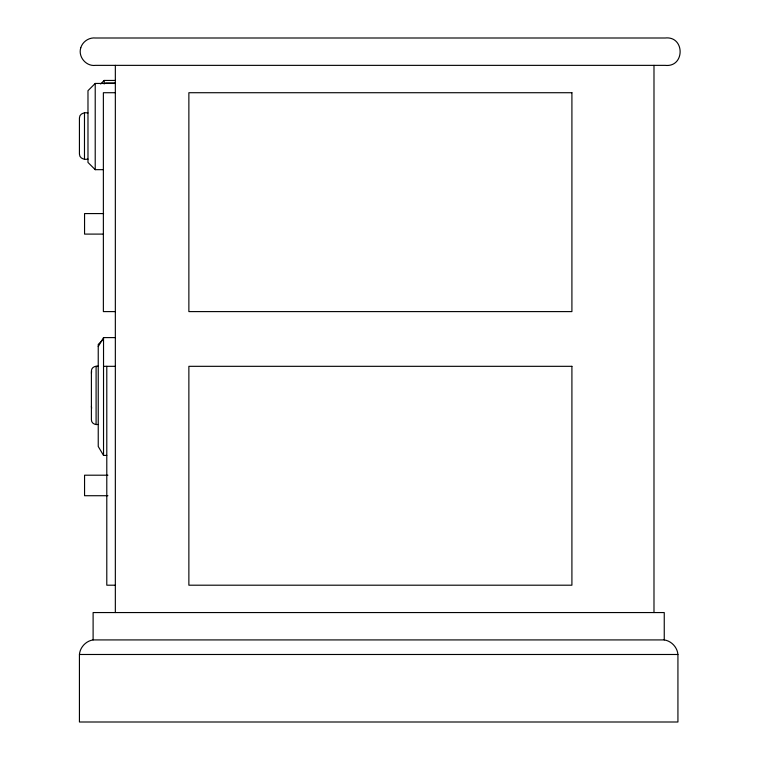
<?xml version="1.0" encoding="UTF-8"?>
<svg xmlns="http://www.w3.org/2000/svg" width="760" height="760" viewBox="0 0 760 760"><rect width="100%" height="100%" fill="white"/><g stroke="black" fill="none" stroke-linecap="round" stroke-linejoin="round"><path stroke-width="1.14" d="M91.399 373.245L91.637 371.469M79.429 654.483C80.056 647.273 85.937 640.965 93.109 639.92L664.25 639.92C671.422 640.965 677.303 647.273 677.929 654.483L677.929 722L79.429 722L79.429 654.483L677.929 654.483M98.239 346.541L103.531 337.601L115.339 337.601M115.339 83.448L95.219 83.448L87.98 90.687L87.98 162.431L95.219 169.67L103.37 169.67M100.653 83.98L104.186 80.446L115.339 80.446M103.17 339.492L98.239 344.423L98.239 446.481L103.531 455.42L106.789 455.42M96.463 366.577L98.239 366.32C95.142 365.598 91.304 367.517 91.399 371.013L91.399 419.767C91.304 423.263 95.142 425.182 98.239 424.46M87.98 112.955C84.417 112.052 79.335 113.686 79.429 118.009L79.429 154.071C79.335 158.403 84.417 160.027 87.98 159.125M105.526 82.973L115.339 82.973M115.339 92.72L103.37 92.72L103.37 311.6L115.339 311.6M103.588 213.579L84.559 213.579L84.559 234.099L103.37 234.099M103.531 366.32L115.339 366.32M107.929 475.199L84.559 475.199L84.559 495.719L107.929 495.719M115.339 585.2L106.789 585.2L106.789 366.32M91.637 408.205L91.399 406.429M664.25 639.92L664.25 612.56L93.109 612.56L93.109 639.92M653.989 65.36L653.989 612.56M115.339 65.36L115.339 612.56M104.186 80.446L104.186 83.989M103.531 337.601L103.531 455.42M96.093 366.32L96.093 424.46M95.219 83.448L95.219 169.67M84.484 112.955L84.484 159.125M80.75 47.851C77.919 56.895 86.222 66.68 95.598 65.36L665.181 65.36C685.102 67.583 685.102 35.777 665.181 38L95.598 38C89.072 37.259 82.602 41.553 80.75 47.851M571.909 92.72L188.869 92.72L188.869 311.6L571.909 311.6L571.909 92.72M571.909 366.32L188.869 366.32L188.869 585.2L571.909 585.2L571.909 366.32"/></g></svg>
